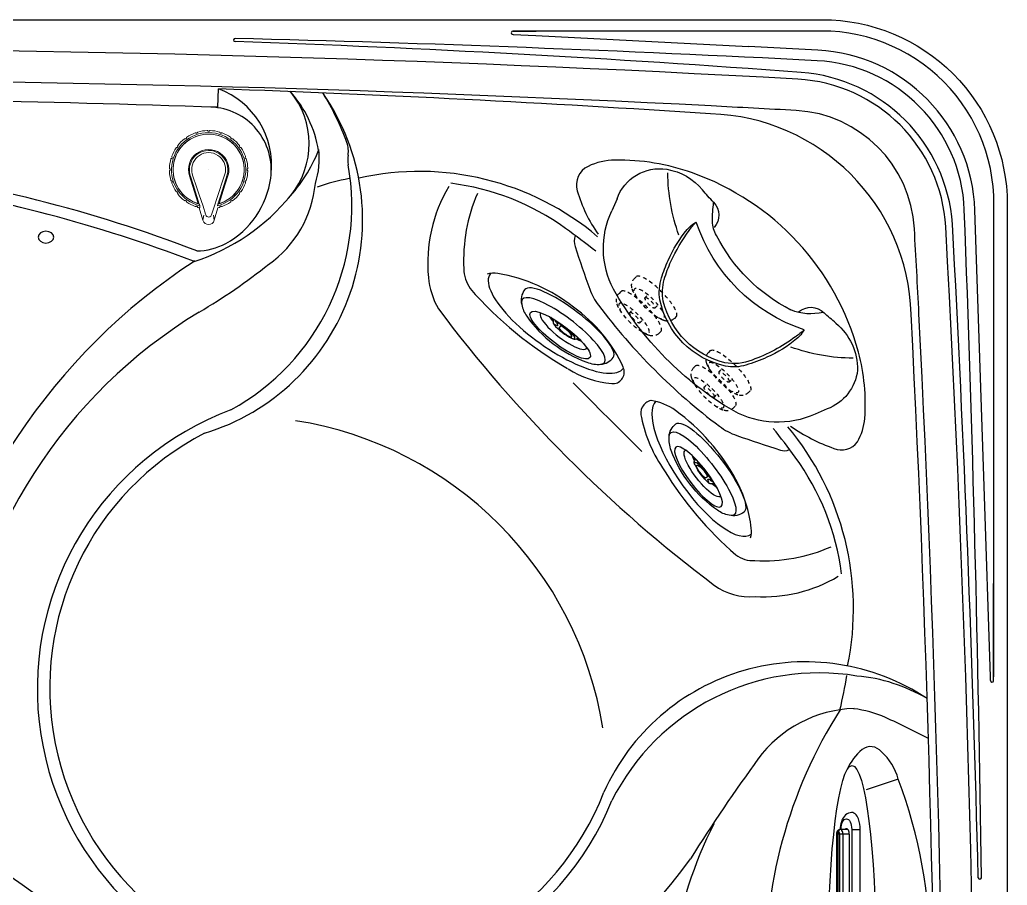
# Model space of a CAD drawing. Header units: inches. Extents: x 2 to 86, y -22 to 129.
# Drawn here: x 54.95 to 86.44, y 61.26 to 88.87 of the extents above; entities that cross this region are included whole.
import ezdxf

# ---------------------------------------------------------------- set-up
doc = ezdxf.new("R2010")
doc.units = ezdxf.units.IN
doc.header["$MEASUREMENT"] = 0
doc.linetypes.add('HIDDEN', pattern=[0.375, 0.25, -0.125])
doc.layers.add('1', color=4, linetype='Continuous')
doc.layers.add('DIM', color=3, linetype='Continuous')

# ---------------------------------------------------------------- blocks, each defined once
blk = doc.blocks.new('HIDMIN')
at = {"layer": '1', "color": 3, "linetype": 'HIDDEN', "ltscale": 0.5}
for p, q in [((0.236356685516391, 0.9010129556122166), (0.3163020652977622, 0.9007525774996168)), ((0.5058026160121543, 0.2273658355886639), (0.4253463749518502, 0.2276297921431407)), ((0.5171570719015506, -0.230719735823719), (0.4238435667347318, -0.23041359784132)), ((0.2304396751934306, -0.9025429581249043), (0.3103850549748017, -0.902803336237497))]:
    blk.add_line(p, q, dxfattribs=at)
for centre, radius, start, end in [((0.3096049180361007, 0.5890097520907176), 0.3114639775610698, 30.27087461294235, 88.76285393969697), ((0.2013169089681313, 0.4835603644320798), 0.4595934255637201, 14.60383785448276, 34.8240888564348), ((-1.668702907865274, -0.003677073623244098), 2.39204638395426, 348.1275426584984, 14.60383785448572), ((-0.1768695107352372, -0.3173067687629541), 0.867602068649197, 332.1339116837107, 348.1275426584984), ((0.3075017148589936, -0.5902531910280686), 0.3121760650329553, 270.5202515535206, 334.8692595429664)]:
    blk.add_arc(centre, radius, start, end, dxfattribs=at)
at = {"layer": '1', "color": 3, "linetype": 'HIDDEN', "ltscale": 0.5, "extrusion": (0, 0, -1)}
for centre, major_axis, ratio, start_param, end_param in [((0.2333981803549108, -0.0007650012563473751), (0.002958505489128493, 0.9017779568674892), 0.2588200079833026, 3.141586493185122, 6.283185305775769), ((0.5457577790245125, -0.00178977400734226), (0.002187163073893778, 0.6666662241523227), 0.2637641956731417, 8.735609790928956, 13.26143311362753), ((0.5114798439568489, -0.001676950117527554), (-0.005677227944686557, 0.2290427857061918), 0.2624851506142757, 3.141592653589542, 9.424777960769127)]:
    blk.add_ellipse(centre, major_axis=major_axis, ratio=ratio, start_param=start_param, end_param=end_param, dxfattribs=at)
blk = doc.blocks.new('M-JET')
at = {"layer": '1', "color": 3}
blk.add_line((0.668325927030196, -0.1699498365567251), (0.7626681535243165, -0.1699498365566683), dxfattribs=at)
at = {"layer": '1'}
for centre, radius, start, end in [((0.4606413107800336, 1.241504694744094), 0.5350833296088757, 41.31427020583877, 91.37735357126908), ((0.05017635314032987, 0.8807212454143496), 1.081568625623702, 17.2791514325658, 41.31427020583877), ((-2.799553300596699, -0.005733286730844611), 4.065988290642156, 342.7208485674342, 17.2791514325658), ((0.163397270532414, -0.9274070177303315), 0.9629964193397427, 318.6467196641093, 342.7208485674373), ((0.4616114841076637, -1.24654576890498), 0.529996226123443, 268.5324978352554, 323.2495683956618)]:
    blk.add_arc(centre, radius, start, end, dxfattribs=at)
at = {"layer": '1', "color": 3}
for centre, radius, start, end in [((-1.552478291752323, -0.0004851916829125003), 2.300539495803602, 12.11154513120438, 16.4280170190976), ((2.328586929481617, -0.004171709372144505), 1.701467421604477, 167.0391293120788, 191.8275269342772), ((0.6416374491014949, 0.4081147637620006), 0.09223116684332205, 55.77666249890256, 95.75668968882906), ((-1.573447971192763, -0.0004851916829125003), 2.300539495803602, 12.43253099841732, 15.27026772647051), ((0.7606191746555169, 0.3566944521147093), 0.09250898004031326, 123.222310274932, 167.0391293120756), ((0.6102738783359314, 0.352617055780172), 0.1558485063685145, 5.324063276921073, 57.71816651785442), ((0.7164428352609775, 0.424145636473952), 0.01187889115431023, 56.77768972505176, 123.222310274913), ((0.6210002636789795, 0.3277518089648197), 0.1473101878633822, 6.646560226044689, 46.2047719152308), ((-1.051081568360416, -0.003038109620547402), 1.853853554344349, 348.4836872359049, 11.51631276408866), ((-0.445179285214806, 0.06910086681693883), 1.231276034872796, 348.8049997518871, 7.14982592354835), ((1.155476880374238, -0.4459771968572568), 0.4973533153183822, 157.6380415717971, 169.0420292048383), ((0.7127994772204147, -0.2638624914541765), 0.01867905322874366, 13.78940941273339, 157.6380415717899), ((-6.160343083201894, -1.950721203623573), 7.095795766319625, 12.92286605516942, 13.78940941273339), ((0.498796769256046, -0.3188313497111039), 0.1715224839035704, 319.9043378714484, 349.0420292048416), ((0.1375016161018721, 0.4531242514560745), 1.05794841934391, 297.9844813647137, 303.5018700521883), ((-1.573447971192763, -0.0004851916829125003), 2.300539495803602, 345.0347705873045, 348.6312219911843), ((-1.552478291752323, -0.0004851916829125003), 2.300539495803602, 343.7971742042809, 349.0062916965898), ((0.6589078401281085, -0.334578761205421), 0.1133106651707693, 303.501870052191, 340.0963048058276)]:
    blk.add_arc(centre, radius, start, end, dxfattribs=at)
at = {"layer": '1'}
blk.add_ellipse((0.4479089009738004, 3.262979129203813e-05), major_axis=(0.0001294093216870351, -1.776400792199752), ratio=0.2521440560827259, start_param=3.141592653589793, end_param=6.282607469508048, dxfattribs=at)
at = {"layer": '1', "color": 3}
for centre, major_axis, ratio, start_param, end_param in [((0.7472735866924722, 0.001352268492212261), (-0.0003485044133302035, 1.655086482950343), 0.2575165989649531, 6.007199458804998, 9.756158088143565), ((0.7314773524744851, 4.980743341320704e-05), (0.0003860828975916774, 0.927458190431082), 0.2676186437424365, 3.108708292000126, 6.351347307790136), ((0.7246195881530184, 0.01392090259827228), (0, 0.3131717088179471), 0.2220556683473391, 5.440613275855194, 8.481483499261588)]:
    blk.add_ellipse(centre, major_axis=major_axis, ratio=ratio, start_param=start_param, end_param=end_param, dxfattribs=at)
blk.add_ellipse((0.9102649291999114, 0.0003626259792213204), major_axis=(-0.004993503256741862, 1.191305084608643), ratio=0.2553265635919512, dxfattribs=at)
blk = doc.blocks.new('HHPILLOW')
at = {"layer": '1', "color": 4, "linetype": 'Continuous'}
for p, q in [((-2.493662856348354, 4.753440000292542), (-2.105674256348355, 4.600845000292548)), ((-2.493535056348177, -4.721047999707391), (-2.104629956348356, -4.568089999707457))]:
    blk.add_line(p, q, dxfattribs=at)
for centre, radius, start, end in [((-3.119004480416805, 3.459933230967845), 1.436736548251412, 64.19870674311935, 144.2451829579542), ((-3.046013074246378, 1.97333275746886), 2.790709171274251, 17.21278817419931, 70.30863569432098), ((-2.775510644526026, 3.212609205210594), 1.860006189274408, 144.2451829579545, 185.5942556030285), ((-10.99441199381275, 2.407570811759829), 6.398227653638791, 0.8252452733079668, 5.594255603028535), ((-10.49181935035516, 0), 10.49181935035516, 345.3047972418675, 15.47362786403677), ((-4.010785977012585, 2.50816465960218), 0.5861228147119968, 180.8252452733078, 266.9136513492448), ((-7.360403336172316, -1.092366797708202), 4.530513219578506, 44.7353245835756, 52.33768680706847), ((-3.671249686693427, 1.427680425685203), 1.017060497694795, 75.13863876116727, 94.72266359589366), ((-4.229530244427762, -3.122801297396499), 5.59356530952322, 69.8471983880498, 81.54951745679234), ((-4.762941381420456, 1.481207604623073), 0.8739993319092445, 13.58559010926897, 44.7353245835756), ((-3.656439884655223, -1.561218937882739), 3.930143527169514, 60.85987769514308, 69.8471983880498), ((-9.079296851456325, 0.002766516183061896), 5.43337025035915, 342.019837563144, 18.05253914430314), ((-2.481550809332161, 0.5461660116369345), 1.517378378056258, 34.44500970583191, 60.85987769514308), ((-3.534976419895143, 0.01605033516303678), 2.690629813737361, 328.9514312109356, 31.06438648313755), ((-2.51206816861577, -0.492755693265071), 1.554554322597792, 293.0023584904462, 325.5708079882411), ((-5.476981758617837, -1.002620195299642), 1.70341256026332, 301.6980798579719, 336.9533845754468), ((-4.003316947791051, -2.480668104789078), 0.591956896565789, 93.7208307348171, 179.9264290603185), ((-4.133094337513969, 2.742415530218985), 5.170965863734945, 278.0715625138498, 295.5287253823751), ((-80.29190557129641, 1.855028273967328), 75.82065550482886, 356.3386680349637, 356.7224094113108), ((-3.709021773285203, -1.149635383012711), 1.264283361323205, 267.6769354812565, 283.8190420852181), ((-3.152735730338682, -1.832809565125114), 2.929212312086789, 290.9658518163026, 343.5656369317051), ((-2.737128605431531, -3.16569070989361), 1.897329023735506, 174.5894660761836, 226.1126998811895), ((-3.118934661575695, -3.349291592975266), 1.507594211195228, 231.7422641605146, 294.508790775817)]:
    blk.add_arc(centre, radius, start, end, dxfattribs=at)
at = {"layer": '1', "color": 3, "linetype": 'Continuous'}
for centre, radius, start, end in [((-8.343842003758988, 0.08990888871185021), 5.811248817310541, 24.91736302086631, 44.94840016262117), ((-8.62058809854521, 0.01949486940539913), 5.43499356366448, 333.4140667197293, 26.46126074836484), ((-3.452289777500983, 1.376618691446335), 1.111896364388132, 86.48936324076274, 105.9330261561958), ((-3.922225932262705, -2.198487745685124), 4.715708637488957, 69.3637612481715, 83.44877837011721), ((-3.754596085311849, -1.817334919903196), 4.299992489900039, 61.69831124189577, 69.6641410816807), ((-2.408811534261371, 0.6285570708679913), 1.508630504570383, 35.76937891369361, 62.6585324046079), ((-3.453319780722353, 0.01518371013122177), 2.716996479879117, 327.0779087548007, 33.38863537225082), ((-2.257117530451403, -0.7593286333198783), 1.291945886492554, 297.8632999343325, 327.0779087548007), ((-3.770839475062939, 1.593224760737822), 4.065192295565401, 275.4073437173614, 291.1400841040647), ((-3.751636236140003, 1.839408260139109), 4.289209647383383, 289.7146680394328, 299.2887159989647), ((-8.354160519047062, -0.05085203773216307), 5.823696528221809, 315.0702392536522, 335.0709258513776), ((-3.474919522467284, -1.533004503037127), 0.9249887945121534, 252.0318145650573, 275.4073437173614)]:
    blk.add_arc(centre, radius, start, end, dxfattribs=at)
blk = doc.blocks.new('AIRVALVE CAP HS')
at = {"layer": '1', "linetype": 'Continuous', "lineweight": 0}
for p, q in [((-0.1788493580715311, 1.615269485979539), (-0.2959970048483171, 1.214574535954888)), ((0.2977852359560131, 1.21419451532077), (0.1811505744724826, 1.615039086022712)), ((-0.294860864969408, 1.096951352038865), (-0.2958833206980245, 1.096157593048304)), ((-0.2777343922738993, 1.150855100586327), (-0.294860864969408, 1.096951352038865)), ((0.2959660349752937, 1.096716688735867), (0.2788780662487937, 1.150635071566128)), ((0.2969984819474547, 1.095916915828624), (0.2959660349752937, 1.096716688735867)), ((0.000117008214246539, 0.0001543075051131382), (0.000117008214246539, 0.0001543075051131382)), ((0.000117008214246539, 0.0001543075051131382), (0.003669376972240457, 0.0001543075051131382)), ((0.5846159726989981, 0.1862682341678195), (0.5846157893677884, 0.186268380832793))]:
    blk.add_line(p, q, dxfattribs=at)
at = {"layer": '1', "color": 3, "linetype": 'Continuous', "lineweight": 0}
for p, q in [((-0.1538060653199409, 1.451405822523775), (-0.1788493580715311, 1.615269485979539)), ((0.1560400817484435, 1.451405822523775), (0.1810833745000338, 1.615269485979539)), ((-0.5187772029038769, 0.1419535509038923), (-0.5322212285053212, 0.07527742395512149))]:
    blk.add_line(p, q, dxfattribs=at)
at = {"layer": '1', "color": 3, "linetype": 'Continuous', "lineweight": 0, "const_width": 0.0002952755905511812, "flags": 128}
for points in [[(-0.1534824215587065, 1.450949254464753), (-0.1537773189853482, 1.451260330871172), (-0.1538060653199409, 1.451405822523775)], [(-0.6186021576224903, 0.1774408728089156), (-0.6173800717401292, 0.1770723953989375), (-0.613457517053817, 0.1758896707285373), (-0.6043929617683261, 0.1731565323019879), (-0.5969308313048316, 0.1709065632938191), (-0.5919116259537844, 0.169393164110069), (-0.5899009225149427, 0.1687869061136169)]]:
    blk.add_lwpolyline(points, dxfattribs=at)
at = {"layer": '1', "color": 3, "linetype": 'Continuous', "lineweight": 0, "flags": 128}
for points in [[(0.5321998774114576, 0.07571886781306603), (0.5234266111394135, 0.1235424956299056), (0.5096337879378154, 0.1721066665000706), (0.488923057532574, 0.2339795457261005), (0.3935716056031566, 0.5192088725261428), (0.2988534494026425, 0.804383894275837), (0.179801033492879, 1.168190262975621), (0.1006559206216195, 1.415218960741981), (0.09450872769959062, 1.438449325129547), (0.07880336492983986, 1.473098717721669), (0.05345995376350743, 1.496217768928901), (0.02498243436886582, 1.50821284913804), (-0.006576057674465119, 1.511275934058538), (-0.03857209761207514, 1.503500614274238), (-0.0655964890819547, 1.48649444871662), (-0.08529267628689752, 1.460470785942178), (-0.09071871909794993, 1.443209866538076)], [(-0.2958833206980245, 1.096157593048304), (-0.3140046396923424, 1.038959793802164), (-0.3865051688267016, 0.8101732167642197), (-0.5899008858486923, 0.1687869794460966)], [(0.5846159726989981, 0.1862682341678195), (0.5665288816426113, 0.2434768866219201), (0.4941677208982611, 0.4723074998178163), (0.2969984819474547, 1.095916915828624)]]:
    blk.add_lwpolyline(points, dxfattribs=at)
at = {"layer": '1', "linetype": 'Continuous', "lineweight": 0, "flags": 128}
for points in [[(-0.6186021576224903, 0.1774408728089156), (-0.6117777997913834, 0.1989411877687814), (-0.463438023425141, 0.6663874977891169), (-0.3310661392631147, 1.083670243969891)], [(0.278878061276103, 1.150635050386732), (0.2794273582639164, 1.185616699609071), (0.2816395793748114, 1.198362545701301), (0.2851078393091768, 1.207511066683473), (0.2906733533492201, 1.213466104557035), (0.2977852295255587, 1.214194516142364)], [(0.3321684856605742, 1.083404413707456), (0.4616760029120144, 0.6741663879267179), (0.6131857593250487, 0.1953368410731642)]]:
    blk.add_lwpolyline(points, dxfattribs=at)
at = {"layer": '1', "linetype": 'Continuous', "lineweight": 0, "const_width": 0.0002952755905511812, "flags": 128}
for points in [[(-0.2959970043847449, 1.214574525085801), (-0.2853896252554335, 1.210569838014955), (-0.2815481396325907, 1.203036905036036), (-0.2788787638027941, 1.191725295708714), (-0.2773802144474899, 1.173838402339634), (-0.2777343920226656, 1.150855121177791)], [(0.6131857593250487, 0.1953368410731642), (0.6086267886573324, 0.193889807789418), (0.5990410960587411, 0.1908472062711439), (0.5916127718713682, 0.1884893101764291), (0.5866166295872404, 0.1869034034969559), (0.5846159360327619, 0.1862683441665496)]]:
    blk.add_lwpolyline(points, dxfattribs=at)
at = {"layer": '1', "linetype": 'Continuous', "lineweight": 0}
for centre, radius, start, end in [((0.001117008214251314, 1.56265430750512), 0.1874999999999997, 16.22353199196328, 163.7031294202729), ((0.000117008214246539, 0.0001543075051131382), 1.183770972760755, 103.574952891569, 76.37974904376136), ((0.000117008214246539, 0.0001543075051131382), 1.135770972760755, 105.0532101769551, 74.9012766070337), ((0.000117008214246539, 0.0001543075051131382), 1.133000000000001, 106.9960863393739, 72.95799060442629), ((0.000117008214246539, 0.0001543075051131382), 1.250000000000001, 128.0289698214417, 141.9710301785591), ((-0.7576361204776987, 0.9690248850114642), 0.02, 67.81266130039064, 128.028942514323), ((-0.7382865653595161, 1.016469489507443), 0.03123861609227018, 247.8126613003943, 4.187882729594248), ((-0.6871847592521334, 1.02021130612701), 0.02, 123.9716015156578, 184.1878827295828), ((0.000117008214246539, 0.0001543075051131382), 1.250000000000001, 110.0289698214418, 123.9710301785593), ((-0.4211515687719469, 1.155763577995771), 0.02, 49.81266130039047, 110.0289425143228), ((-0.3880878592087242, 1.194906736899611), 0.03123861609227018, 229.8126613003939, 346.1878827295945), ((-0.3383308685905604, 1.182674089448), 0.02, 105.9716015156577, 166.1878827295829), ((0.000117008214246539, 0.0001543075051131382), 1.250000000000001, 103.7031294202727, 105.9710301785596), ((-0.378150721108355, 1.272137034647287), 0.1942593344881468, 284.0270538947814, 295.0552903304222), ((0.4108172062823741, 1.360153356326705), 0.2877074877307231, 246.6962441388969, 254.1354879149577), ((0.000117008214246539, 0.0001543075051131382), 1.25, 74.02896982144125, 76.22353199196358), ((0.3385648850190677, 1.182674089448), 0.02, 13.81211727041714, 74.02839848434232), ((0.3883218756372315, 1.194906736899611), 0.03123861609227018, 193.8121172704055, 310.1873386996052), ((0.4213855852004542, 1.155763577995771), 0.02, 69.97105748567634, 130.1873386996095), ((0.000117008214246539, 0.0001543075051131382), 1.25, 56.02896982144161, 69.97103017855898), ((0.6874187756806407, 1.02021130612701), 0.02, 355.8121172704172, 56.02839848434221), ((0.7385205817880234, 1.016469489507443), 0.03123861609227018, 175.8121172704058, 292.1873386996057), ((0.757870136906206, 0.9690248850114642), 0.02, 51.97105748567702, 112.1873386996101), ((0.000117008214246539, 0.0001543075051131382), 1.25, 38.02896982144198, 51.97103017855917), ((0.000117008214246539, 0.0001543075051131382), 1.250000000000001, 146.0289698214416, 159.9710301785591), ((-1.019946516370624, 0.6874463893826004), 0.02, 85.81266130039054, 146.0289425143229), ((-1.016205184968726, 0.738548231016658), 0.03123861609227018, 265.8126613003946, 22.18788272959447), ((-0.9687607642011358, 0.7578982366259126), 0.02, 141.971601515658, 202.1878827295828), ((0.9689947806296431, 0.7578982366259126), 0.02, 337.8121172704172, 38.02839848434205), ((1.016439201397233, 0.738548231016658), 0.03123861609227018, 157.8121172704055, 274.1873386996054), ((1.020180532799131, 0.6874463893826004), 0.02, 33.97105748567706, 94.18733869960946), ((0.000117008214246539, 0.0001543075051131382), 1.25, 20.02896982144193, 33.97103017855873), ((0.000117008214246539, 0.0001543075051131382), 1.250000000000001, 164.0289698214422, 177.9710301785594), ((-1.182405987276653, 0.3385909561340128), 0.02, 103.8126613003904, 164.0289425143229), ((-1.19463910717603, 0.3883478305995425), 0.03123861609227018, 283.8126613003947, 40.18788272959432), ((-1.155496262217682, 0.4214119118300204), 0.02, 159.971601515658, 220.1878827295828), ((1.194873123604538, 0.3883478305995425), 0.03123861609227018, 139.8121172704057, 256.1873386996053), ((1.155730278646189, 0.4214119118300204), 0.02, 319.8121172704169, 20.02839848434199), ((1.18264000370516, 0.3385909561340128), 0.02, 15.97105748567705, 76.1873386996096), ((0.000117008214246539, 0.0001543075051131382), 1.25, 2.028969821441414, 15.97103017855925), ((-1.229112281693276, 0.04368995764852457), 0.02, 177.9716015156581, 238.1878827295828), ((-1.256121976453642, 0.0001483434386386762), 0.03123861609227018, 301.812661300394, 58.1878827295943), ((-2.85842574498929e-07, 1.909814592693238e-06), 0.6435470933491265, 163.9950592792689, 17.66966125211469), ((1.256355992882149, 0.0001483434386386762), 0.03123861609227018, 121.8121172704057, 238.187338699606), ((1.229346298121783, 0.04368995764852457), 0.02, 301.8121172704172, 2.028398484341848), ((-1.229111868261882, -0.04339301430914588), 0.02, 121.8126613003902, 182.0289425143233), ((0.000117008214246539, 0.0001543075051131382), 1.250000000000001, 182.028969821443, 195.9710301785601), ((0.000117008214246539, 0.0001543075051131382), 1.249999999999999, 344.0289698214426, 357.9710301785594), ((1.229345884690389, -0.04339301430914588), 0.02, 357.9710574856767, 58.18733869960985), ((-1.182402773728668, -0.3382935692997293), 0.02, 195.971601515658, 256.1878827295828), ((-1.19463542118028, -0.3880505599178861), 0.03123861609227018, 319.8126613003942, 76.18788272959452), ((-1.155492262276454, -0.4211142694810945), 0.02, 139.8126613003901, 200.0289425143231), ((0.000117008214246539, 0.0001543075051131382), 1.25, 200.0289698214427, 213.9710301785598), ((0.000117008214246539, 0.0001543075051131382), 1.25, 326.0289698214427, 339.9710301785595), ((1.194869437608787, -0.3880505599178861), 0.03123861609227018, 103.8121172704055, 220.1873386996058), ((1.155726278704961, -0.4211142694810945), 0.02, 339.9710574856769, 40.18733869960953), ((1.182636790157176, -0.3382935692997293), 0.02, 283.8121172704172, 344.0283984843421), ((-1.01993999040765, -0.6871474599613094), 0.02, 213.9716015156583, 274.1878827295824), ((-1.016198173788098, -0.738249266068685), 0.03123861609227018, 337.8126613003942, 94.18788272959466), ((-0.9687535692921188, -0.7575988211868605), 0.02, 157.8126613003901, 218.028942514323), ((0.000117008214246539, 0.0001543075051131382), 1.25, 218.0289698214423, 231.9710301785603), ((0.000117008214246539, 0.0001543075051131382), 1.25, 308.0289698214418, 321.9710301785592), ((0.968987585720626, -0.7575988211868605), 0.02, 321.971057485677, 22.18733869960988), ((1.016432190216605, -0.738249266068685), 0.03123861609227018, 85.81211727040534, 202.1873386996059), ((1.020174006836157, -0.6871474599613094), 0.02, 265.8121172704176, 326.0283984843417), ((-0.7576269209065174, -0.9687234649102692), 0.02, 231.9716015156576, 292.1878827295824), ((-0.7382769152972628, -1.016167885677866), 0.03123861609227018, 355.8126613003942, 112.1878827295946), ((-0.6871750736631981, -1.019909217079764), 0.02, 175.8126613003901, 236.0289425143229), ((0.000117008214246539, 0.0001543075051131382), 1.25, 236.0289698214425, 249.9710301785599), ((-0.4211405961106607, -1.155458962926843), 0.02, 249.9716015156579, 310.1878827295824), ((-0.3880765148801686, -1.194601807885206), 0.03123861609227018, 13.81266130039426, 130.1878827295943), ((-0.3383196404146531, -1.182368687985814), 0.02, 193.8126613003905, 254.0289425143234), ((0.000117008214246539, 0.0001543075051131382), 1.249999999999999, 254.0289698214429, 267.9710574856726), ((-0.04343031360001248, -1.229074568971029), 0.02, 267.9710574856767, 328.1873386996096), ((0.0001110441477720769, -1.256084677162789), 0.03123861609227018, 31.81211727040548, 148.1873386996056), ((0.04365265835765797, -1.229074982402423), 0.02, 211.8121172704172, 272.0283984843418), ((0.000117008214246539, 0.0001543075051131382), 1.249999999999999, 272.0283984843426, 285.9710301785596), ((0.3385536568431604, -1.182368687985814), 0.02, 285.9710574856766, 346.1873386996094), ((0.3883105313086759, -1.194601807885206), 0.03123861609227018, 49.81211727040569, 166.1873386996057), ((0.421374612539168, -1.155458962926843), 0.02, 229.8121172704175, 290.0283984843422), ((0.000117008214246539, 0.0001543075051131382), 1.249999999999999, 290.0289698214418, 303.9710301785593), ((0.6874090900917054, -1.019909217079764), 0.02, 303.9710574856768, 4.187338699609864), ((0.7385109317257701, -1.016167885677866), 0.03123861609227018, 67.81211727040537, 184.1873386996058), ((0.7578609373350247, -0.9687234649102692), 0.02, 247.8121172704176, 308.0283984843423)]:
    blk.add_arc(centre, radius, start, end, dxfattribs=at)
at = {"layer": '1', "color": 3, "linetype": 'Continuous', "lineweight": 0}
for centre, radius, start, end in [((-80.26091298233668, 27.09473762174269), 84.17399116018414, 341.3247840268964, 342.2574474058453), ((0, 0), 0.6135727592357708, 164.0327219971692, 17.67275002280167), ((2.27896072715339e-05, -0.005193919149419912), 0.5382929795917775, 171.4024202336356, 8.645103943330112)]:
    blk.add_arc(centre, radius, start, end, dxfattribs=at)
blk = doc.blocks.new('WATERFALL')
at = {"layer": '1', "color": 3, "linetype": 'Continuous'}
for p, q in [((-4, -0.2732050999999984), (-3.999999500000001, 9.999999406318238e-08)), ((4, -0.2732050999999984), (4, 0.0008100000000013097)), ((-4, -0.2732050999999984), (4, -0.2732050999999984)), ((-3.849999699999998, -0.5558003000000014), (-3.850000000000009, -0.7584023999999943)), ((-3.849999999999994, -0.5558010000000024), (3.850000000000009, -0.5558010000000024)), ((3.849999699999998, -0.5558003000000014), (3.850000000000009, -0.7584023999999943)), ((3.850000000000009, -0.3507012999999972), (3.850000000000009, -0.5558010000000024)), ((-3.925000000000011, -0.6951861000000008), (-3.925000400000002, -0.7108520000000027)), ((-3.899517900000006, -0.6951801000000017), (-3.899684406641995, -0.6788582420589506)), ((3.850000000000009, -0.6576847000000043), (-3.849999999999994, -0.6576847000000043)), ((-3.849999999999994, -0.7483543000000026), (3.850000000000009, -0.7483543000000026)), ((-3.849735999999993, -0.7182726000000059), (3.849738200000004, -0.7182726000000059)), ((-3.849622199999999, -0.6632768999999996), (3.849622100000005, -0.6632768999999996)), ((3.899517900000006, -0.6951801000000017), (3.899684406641995, -0.6788582420589506)), ((3.925000000000011, -0.6951861000000008), (3.925000400000002, -0.7108520000000027))]:
    blk.add_line(p, q, dxfattribs=at)
at = {"layer": '1'}
for p, q in [((4, 0), (-4, 0)), ((-4, -0.3957022999999964), (-3.999452935399788, -0.6380581935937357)), ((-3.849999999999994, -0.3507022999999947), (3.850000000000009, -0.3507022999999947)), ((4, -0.3957022999999964), (3.999452935399788, -0.6380581935937357)), ((-3.999959500000003, -0.6317808000000014), (-3.999193355706112, -0.6580961432068904)), ((3.999959500000003, -0.6317808000000014), (3.999193355706112, -0.6580961432068904))]:
    blk.add_line(p, q, dxfattribs=at)
at = {"layer": '1', "color": 3}
blk.add_line((-3.850000000000009, -0.3507012999999972), (-3.850000000000009, -0.5558010000000024), dxfattribs=at)
at = {"layer": '1', "linetype": 'Continuous'}
blk.add_line((-3.849999999999994, -0.7584023999999943), (3.850000000000009, -0.7584023999999943), dxfattribs=at)
at = {"layer": '1'}
for centre, radius, start, end in [((-4.004984711765061, -0.9604557817851287), 0.9604687168855961, 89.70264078014061, 110.5473111976618), ((4.004984711765061, -0.9604557817851287), 0.9604687168855961, 69.45268880233822, 90.2973592198594), ((-4.379649676323226, -0.2764237500662006), 0.1620632850518297, 137.3528624975303, 196.1623538626283), ((-4.199015773291734, -0.4427996129648477), 0.4076432815492203, 110.5473111976625, 137.3528624975309), ((4.199015773291734, -0.4427996129648477), 0.4076432815492203, 42.64713750246909, 69.45268880233745), ((4.379649676323226, -0.2764237500662006), 0.1620632850518297, 343.8376461373717, 42.64713750246964), ((-4.218817947727644, -0.2582437572509662), 0.3227563063835829, 191.3088866951641, 230.2530519149791), ((-4.093851860255171, -0.107070092990412), 0.5188934851392542, 230.3167344020078, 253.2943290546115), ((-4.004185808681243, 0.1713039974065254), 0.8113146897066361, 252.8803812071608, 270.29552923436), ((-3.910476465632797, -0.4431692417972641), 0.1095235402372367, 169.5930611250723, 190.5463711480477), ((-3.94279999128652, -0.4527716716290229), 0.08092265164314903, 117.1348084646495, 158.7065970263861), ((-3.958264830413299, -0.4434180969723229), 0.06307257605986591, 198.2933613048626, 228.5702905761805), ((-3.85919399860208, -0.6059515856644282), 0.2554148144538576, 87.9371159616349, 118.1534773590078), ((3.85919399860208, -0.6059515856644282), 0.2554148144538576, 61.84652264099218, 92.0628840383651), ((3.94279999128652, -0.4527716716290229), 0.08092265164314903, 21.29340297361389, 62.86519153535052), ((3.950392513475933, -0.6329615395954846), 0.04932444506859428, 354.069088545725, 39.25934504574103), ((3.958264830413299, -0.4434180969723229), 0.06307257605986591, 311.4297094238195, 341.7066386951374), ((4.004185808681243, 0.1713039974065254), 0.8113146897066361, 269.70447076564, 287.1196187928392), ((3.910476465632797, -0.4431692417972641), 0.1095235402372367, 349.4536288519523, 10.4069388749277), ((4.093851860255171, -0.107070092990412), 0.5188934851392542, 286.7056709453885, 309.6832655979922), ((4.218817947727644, -0.2582437572509662), 0.3227563063835829, 309.7469480850209, 348.6911133048359), ((-3.916742389477207, -0.6520072245501609), 0.08257532130152506, 185.5312059432653, 225.4143265504444), ((-3.858154215296366, -0.5925655186446477), 0.1660372321040273, 225.4143265504501, 272.8149718278929), ((3.858154215296366, -0.5925655186446477), 0.1660372321040273, 267.1850281721071, 314.5856734495499), ((3.916742389477207, -0.6520072245501609), 0.08257532130152506, 314.5856734495556, 354.4687940567347)]:
    blk.add_arc(centre, radius, start, end, dxfattribs=at)
at = {"layer": '1', "color": 3, "linetype": 'Continuous'}
for centre, radius, start, end in [((-3.950392513475933, -0.6329615395954846), 0.04932444506859428, 140.740654954259, 185.930911454275), ((-3.930444042414095, -0.6492655503855218), 0.07508802916605006, 119.3743078987394, 140.7406549542699), ((-3.859541734440967, -0.775228911171638), 0.2196352724342994, 87.51008468963373, 119.3743078987424), ((3.859541734440967, -0.775228911171638), 0.2196352724342994, 60.62569210125765, 92.48991531036629), ((3.930444042414095, -0.6492655503855218), 0.07508802916605006, 39.25934504573009, 60.62569210126058), ((-3.932652950155926, -0.6256732525985171), 0.06793838967796532, 190.5035619688808, 252.9656313049747), ((-3.921817158685812, -0.5903068647536713), 0.1049275200540177, 252.9656313049754, 268.2617396073255), ((-3.905637085079007, -0.7111856218612616), 0.01936618879067377, 179.0129152202455, 218.4929770245183), ((-3.893429097120389, -0.70008531767688), 0.03194877528920716, 125.8154399997794, 171.17911632042), ((-3.880700797179799, -0.6913553928229135), 0.05122613916580063, 218.4929770245114, 247.8987566756415), ((-3.871572840866293, -0.7303725579752864), 0.06929864627075454, 108.3605613676422, 125.8154399997934), ((-3.851117320378037, -0.6185046101930425), 0.1298544968331513, 247.8987566756423, 270.4930020411007), ((-3.883183065056997, -0.6925400677115618), 0.01651873120515525, 186.2571562207748, 229.3653200790461), ((-3.876189000654463, -0.7003920583262015), 0.03214757393597719, 119.8351112282679, 135.4577615209461), ((-3.86107147817367, -0.6667736163482658), 0.05047211528328607, 229.3653200790478, 264.752840197022), ((-3.846774441066202, -0.805090975582246), 0.1480247700311213, 91.24855418377713, 108.3605613676438), ((-3.866755582035609, -0.7168403548925966), 0.05110900444041391, 107.1562489363985, 119.8351112282698), ((-3.850457206880264, -0.7696345758349992), 0.1063617581963918, 89.55013350547335, 107.1562489363908), ((-3.813588751658969, -0.1497415542854128), 0.569679937372126, 264.7528401970211, 266.3621434567499), ((-3.813588751658969, -0.1497415542854128), 0.569679937372126, 264.7528401970211, 266.3621434567499), ((3.850457206880264, -0.7696345758349992), 0.1063617581963918, 72.84375106360925, 90.44986649452665), ((3.813588751658969, -0.1497415542854128), 0.569679937372126, 273.6378565432501, 275.2471598029789), ((3.846774441066202, -0.805090975582246), 0.1480247700311213, 71.6394386323562, 88.75144581622287), ((3.851117320378037, -0.6185046101930425), 0.1298544968331513, 269.5069979588993, 292.1012433243577), ((3.86107147817367, -0.6667736163482658), 0.05047211528328607, 275.247159802978, 310.6346799209522), ((3.866755582035609, -0.7168403548925966), 0.05110900444041391, 60.16488877173024, 72.84375106360152), ((3.876189000654463, -0.7003920583262015), 0.03214757393597719, 44.54223847905388, 60.16488877173207), ((3.871572840866293, -0.7303725579752864), 0.06929864627075454, 54.18456000020664, 71.63943863235775), ((3.883183065056997, -0.6925400677115618), 0.01651873120515525, 310.634679920954, 353.7428437792252), ((3.919675812368894, -0.6730391137067642), 0.0225475474429624, 207.2341444335108, 269.8665602173573), ((3.880700797179799, -0.6913553928229135), 0.05122613916580063, 292.1012433243584, 321.5070229754886), ((3.893429097120389, -0.70008531767688), 0.03194877528920716, 8.820883679579987, 54.18456000022065), ((3.905637085079007, -0.7111856218612616), 0.01936618879067377, 321.5070229754817, 0.9870847797545143), ((3.921817158685812, -0.5903068647536713), 0.1049275200540177, 271.7382603926745, 287.0343686950246), ((3.932652950155926, -0.6256732525985171), 0.06793838967796532, 287.0343686950254, 349.4964380311192)]:
    blk.add_arc(centre, radius, start, end, dxfattribs=at)
at = {"layer": '1', "color": 3, "linetype": 'Continuous', "extrusion": (0, 0, -1)}
blk.add_ellipse((-4, -0.443205007636692), major_axis=(0.340002700000012, 0), ratio=0.4999957577886517, start_param=1.570796326794897, end_param=4.71238898038469, dxfattribs=at)
at = {"layer": '1', "color": 3, "linetype": 'Continuous'}
blk.add_ellipse((4, -0.443205007636692), major_axis=(-0.340002700000012, 0), ratio=0.4999957577886517, start_param=1.570796326794897, end_param=4.71238898038469, dxfattribs=at)
blk = doc.blocks.new('RHYTHM')
at = {"layer": '1', "color": 3, "linetype": 'Continuous'}
for p, q in [((68.97619405394374, 83.5048926), (68.23489105394373, 83.5048926)), ((68.23550191717129, 83.5049105999995), (68.97679691717127, 83.50487059999949)), ((77.78763755394374, 83.5048926), (68.97619405394374, 83.5048926)), ((68.24341605394375, 83.40619560000002), (68.97037505394377, 83.36843060000001)), ((68.97037505394377, 83.36843060000001), (75.74641905394373, 83.0163536)), ((77.95841215394375, 82.90143759999998), (75.74641905394373, 83.0163536)), ((63.02414991717126, 78.78497759999951), (63.02414991717126, 78.78497759999951)), ((83.26295485394377, 68.99384160000001), (82.97006125394375, 77.79546059999998)), ((83.56929635394374, 69.0069276), (83.56927505394373, 77.68534059999999)), ((58.05488789999998, 76.17480660000001), (58.05428990000001, 76.1743506)), ((58.05428990000001, 76.1743506), (58.05496290000002, 76.17458359999998)), ((58.08213289999998, 76.1840536), (58.05488789999998, 76.17480660000001)), ((58.05593691717127, 76.1747895999995), (58.05530091717128, 76.1743505999995)), ((83.46531415394378, 62.9130026), (83.26295485394377, 68.99384160000001)), ((83.56876965394378, 62.78676160000001), (83.56929635394374, 69.0069276)), ((83.56990891717123, 62.9164435999995), (83.56990891717123, 69.0069145999995)), ((78.91323691717128, 63.2596925999995), (78.91323691717128, 63.2596925999995)), ((83.46934215394373, 62.7923966), (83.46531415394378, 62.9130026)), ((80.52557089999999, 59.65334659999999), (79.50175389999998, 59.3059556))]:
    blk.add_line(p, q, dxfattribs=at)
at = {"layer": '1', "color": 3}
blk.add_line((58.83318090000017, 81.07896760000003), (58.85344890000016, 81.66494659999998), dxfattribs=at)
at = {"layer": '1', "color": 4}
blk.add_lwpolyline([(5.895410999999967, 0, -0.4142478893418395), (0, 5.893807639458288), (0, 77.9771896, -0.4141642902512225), (5.893808999999976, 83.8725806), (78.10722995394377, 83.8725806, -0.4142135623730976), (84.00222995394381, 77.97758060000001), (84.00222995394375, 5.893807639458288, -0.4142478893418396), (78.10681895394379, 0)], format="xyb", close=True, dxfattribs=at)
at = {"layer": '1', "color": 3, "linetype": 'Continuous'}
blk.add_circle((42.40132891717127, 41.9363005999995), 17.60271415257207, dxfattribs=at)
at = {"layer": '1', "color": 3}
for centre, radius, start, end in [((68.23518115238056, 83.45520098193842), 0.04969246484813443, 90.3344875432429, 279.5389069446594), ((78.07982546610083, 78.01341589507823), 5.499244509631258, 356.5798032953122, 93.04569491790927), ((59.38083954000115, 83.22765382967461), 0.05000063746240137, 88.65056086507502, 267.9054154165107), ((43.56790498553471, -371.6510996880916), 455.1035222265668, 85.7329416213302, 88.0090419063305), ((41.69280793387628, -620.2851178491097), 703.785097310119, 87.04785208238351, 88.55975386162376), ((42.00031874999996, -551.869973586871), 634.829237186871, 86.81006509345035, 93.18993490654964), ((77.68396271733974, 77.61953793907676), 5.289025101217913, 1.906114136854345, 87.02556530556511), ((77.6825046079311, 77.6181138961401), 4.954517796130837, 2.212633244811937, 87.03152068272635), ((77.04739205687093, 76.98296903475563), 5.221981540991466, 4.072524534819413, 85.79756992712896), ((57.96194658338271, 79.23898695717023), 2.584580540275926, 353.7412100219981, 69.82240754072362), ((59.13527163491693, 79.91870082960642), 2.607671819655826, 320.7519653635072, 39.84522006083692), ((58.26847045455264, 79.04794564730096), 3.832760678401731, 9.811691629962713, 41.53729168561988), ((56.33793813750185, 77.48515229917516), 7.108707893872843, 286.9056434641549, 34.76402695743475), ((55.02553090210228, 77.09948556960995), 8.417833328735094, 19.81163783208552, 31.82571906801218), ((57.34132345053234, 81.62171131903989), 5.080842749885267, 317.2054282435356, 337.7893655410226), ((59.60069283905415, 79.4359923641372), 2.466117376440276, 341.4943347709174, 6.996936658534954), ((62.18796347657889, 79.67976347735461), 0.804800131308521, 351.0300273223915, 19.81163783208552), ((63.89515081084988, 79.41028863014273), 0.9235242848746916, 171.0300273223911, 190.0367750108111), ((71.5187311561574, 77.36423490243604), 2.032368916109029, 90.71493715709218, 115.6612426155129), ((71.58219431787296, 72.27849755513247), 7.118502215448847, 70.48049051935615, 90.71493715709218), ((42.33438178994942, 35.5817881931755), 43.87028560023592, 68.8584141410083, 82.83201059058338), ((55.67800793399527, 77.93939924669687), 7.424229045240336, 298.7385514654803, 10.16251813247185), ((70.92502189435828, 78.60001017937131), 0.6613724818939641, 115.6612426155129, 196.130866839876), ((57.73448445031693, 79.19799910811946), 2.806728702461274, 298.8184103865214, 352.2839602172396), ((64.17523667300514, 72.31042092210333), 6.594917279844487, 100.0731806241568, 109.275053006239), ((65.25959794468878, 70.24000788054585), 8.793674980334782, 49.74896213393697, 102.6798902653705), ((71.15730185993499, 71.07993543012672), 8.390148694746786, 15.10471506311446, 70.48049051935615), ((41.07658358092073, 31.25262084817101), 48.02360191473659, 69.29596692576759, 80.90525688990517), ((58.37735768958731, 78.98228722092665), 3.577100437657347, 305.3751450045869, 354.7222346520084), ((70.36985520146538, 76.09788814463317), 4.846936844386517, 149.5565751724647, 185.2344016639585), ((65.3039410604344, 70.85484596697782), 7.85844235159087, 54.05101512227158, 83.00077294093873), ((74.68834244818703, 79.68843349414186), 4.578928723099162, 196.1308668398763, 215.4737531588173), ((56.03158238342286, 82.45434378437179), 6.615460756699648, 287.991334110013, 320.7519653635072), ((72.20378958872988, 76.17114081729957), 5.53810290970974, 157.027391845839, 182.4866110046836), ((-749.413459986064, 45.89972316289114), 832.6584447057708, 0.7298579310688033, 2.196263723613228), ((50.42668382996021, 50.33967017834469), 33.20021064703968, 51.96061357363119, 54.05101512227158), ((-644.1134276780299, 38.30108380750625), 727.418679525073, 1.43394359367164, 3.077503843356567), ((70.68615458243454, 76.82291224360367), 0.4935176808113744, 160.5457146986406, 201.5288029004549), ((58.14343153928286, 78.47807864378356), 1.978874270892782, 270.4000138482922, 298.4920214080212), ((98.13574924360967, 85.31146462776374), 29.22426143564813, 197.2570816247635, 200.0750288050884), ((68.82089487502338, 59.68709686424127), 19.67003254752099, 123.1143650538292, 169.661041580604), ((47.80730148523577, 92.09483648150609), 20.41374877779015, 300.7212708638352, 308.2855279049768), ((67.92794678753302, 75.9854545711236), 1.258230126253885, 182.4866110046836, 212.9776449994081), ((67.9674971418977, 75.8778019785243), 2.434518521026641, 185.2344016639593, 210.2729507326574), ((67.64097132529639, 75.08615610690453), 0.7035222993009119, 80.38045625814023, 108.8732435555292), ((66.87630689479676, 70.57454800089907), 5.279472407578479, 51.45227083572632, 80.38045625814023), ((76.0522480163911, 83.32181002989248), 12.19052683058967, 221.1466346112864, 240.1332131002172), ((72.56552667036107, 75.96672662870537), 2, 200.0750288050884, 216.9904152518805), ((101.11358166389, 101.0302947987996), 44.02678596342368, 216.810887379081, 233.0821826890434), ((67.49221678682358, 70.86507920908804), 4.678107554593196, 24.01871214568203, 55.13702995376175), ((86.63164961826214, 86.56262178441321), 19.61047440974326, 216.9904152518805, 232.9698037385623), ((66.64272599551435, 60.65485304455134), 16.23686137379189, 121.1821847710027, 173.6623497568831), ((73.14522630139192, 71.61649411701688), 6.331086090205827, 355.825505704718, 15.10471506311446), ((71.62422296940787, 75.22125269959585), 2.965135776375277, 236.8425583297096, 265.5000794215346), ((71.42053511433807, 72.63310724364983), 0.368987544198066, 265.5000794215346, 18.73477073762039), ((321.5801096937103, 321.566535959), 354.0475637406147, 224.7554603526779, 225.2562698494024), ((72.73903054226412, 71.31577396597817), 0.4253032741087385, 104.3945578834562, 198.4654344972617), ((72.38102230122604, 69.97250054469765), 1.775391727646381, 53.88436513429748, 81.508185631678), ((62.5799865665652, 62.52676578659816), 9.50609831165028, 110.5206101176993, 338.0020211478667), ((76.92349341702402, 72.16233768596382), 4.691634928429797, 192.0727400630702, 214.7815890598551), ((69.51921454650108, 66.05023122434491), 6.630712545716405, 28.40478367041453, 53.88436513429748), ((76.02599077315, 72.50385905800957), 2, 232.9698037385623, 251.1557091507706), ((70.01852147520816, 65.09257597412619), 9.080789444498436, 348.3551461800143, 39.68995387307627), ((80.32264449211954, 75.49899201114525), 5.612279995768944, 234.8519480715858, 250.7402633723335), ((77.76747310268615, 71.27912619132427), 1.696543760119583, 329.1826412194571, 355.825505704718), ((62.61785368964308, 62.5622028570576), 9.149040784186484, 117.4165215352948, 338.6979368828241), ((125.2211328762078, 216.6482968005237), 154.3081775173138, 251.1557091507706, 251.6994154654197), ((50.42668382996021, 50.33967017834469), 33.20021064703968, 36.14101265648851, 38.12865377356407), ((78.72170716201805, 70.75990019232853), 0.6125491070482915, 245.883931630619, 325.1625715654354), ((76.89269016346208, 70.52158667057279), 0.396989527480381, 251.6994154654231, 294.1422163532167), ((70.7339795870688, 65.17028223272433), 8.053972064019112, 7.342464933379666, 36.14101265648851), ((82.92178150929823, 75.54152046796835), 11.5639520257216, 211.5777606825058, 229.0564657413751), ((71.579013523149, 67.16418263805268), 4.288991047266739, 6.502943149700297, 28.40478367041453), ((75.04722128256026, 67.55951546625614), 0.7983244766106713, 344.8505796165797, 6.502943149700297), ((75.88316106863812, 67.49176761849351), 0.8720016444597509, 231.7868816320003, 274.697129743622), ((76.24391250456796, 71.9597448222368), 5.344887771514943, 266.8967871779692, 293.5931906206204), ((75.7896284044075, 67.38283815411302), 1.916024802499742, 233.6069080251852, 275.2013153833988), ((76.24748763482631, 70.06610149375676), 4.60018350750343, 266.458487647971, 300.9222606192247), ((77.5598677397549, 56.35487662720742), 7.0360968340478, 56.4351329326847, 155.8057063389572), ((77.99751666525344, 55.64875354489466), 7.389897182664673, 80.56934607713815, 153.3272923621962), ((65.41726710472403, 65.07270829843323), 13.63526369903409, 346.3776866241058, 351.0856842348692), ((78.80246160810805, 57.94922606220902), 5.006031730412156, 71.80202672631077, 85.34902594993655), ((78.58917057494165, 57.30042035106369), 5.68899726076048, 59.81001773945422, 71.80202672631077), ((83.51930588336091, 62.79421145554835), 0.0499966794691145, 182.0802664046915, 349.4356754302314), ((79.23931713379312, 57.94843914751974), 3.954131015735925, 91.77090456567629, 143.7590080053232), ((91.45734186376018, 53.70884278226646), 15.15954853531527, 147.4625564362234, 182.1597891476596), ((78.698847007864, 58.44865306364413), 3.469792754694789, 65.8161489277834, 83.28815173482971), ((71.11984514739783, 41.57188871334947), 21.97023718547338, 61.83731281182605, 65.8161489277834), ((80.43707565110196, 59.28477083742494), 1.682608350429461, 128.9987295989484, 156.0878544104711), ((79.64747482698982, 60.25989085722877), 0.4278858653911453, 37.44775164220079, 128.9987295989484), ((78.82879927530581, 59.19991015679192), 1.756313911120822, 14.96180396422795, 48.73440368691394), ((121.6691381778357, 27.08518547126167), 56.41952328879663, 143.9134327827408, 147.8501239081174), ((65.44780739292423, 53.98708561307259), 16.10730801961254, 339.7876449286859, 20.59633742912688), ((60.74230701769966, 66.52476131176971), 16.18106967776708, 267.0521173490588, 324.4115160783607), ((83.12743401005383, 56.50563868012706), 0.04999801237827763, 181.5140827077223, 0.6347836379065986)]:
    blk.add_arc(centre, radius, start, end, dxfattribs=at)
at = {"layer": '1', "color": 3, "linetype": 'Continuous'}
for centre, radius, start, end in [((42.00031889999997, -550.8540864), 632.81493, 87.05104699999718, 92.94895299999955), ((77.04741989999997, 76.9834026), 5, 3.195045099999967, 86.80495500000029), ((42.00031889999997, -550.8540864), 632.81493, 86.80495500000029, 87.05104699999718), ((77.04741989999997, 76.9834026), 4, 3.195045099999967, 86.80495500000029), ((-550.7900660999999, 41.93630159999999), 632.81493, 2.948953200000391, 3.195045099999967), ((-550.7900660999999, 41.93630159999999), 633.81493, 356.8049500000003, 3.195049999999738), ((-550.7900660999999, 41.93630159999999), 632.81493, 357.0510499999995, 2.948950000000141), ((87.14697607584611, 51.9551315782395), 13.98671986332393, 153.3897123470143, 187.8321207368307)]:
    blk.add_arc(centre, radius, start, end, dxfattribs=at)
at = {"layer": '1', "color": 2}
for centre, radius, start, end in [((42.00175345836561, -405.482785287503), 487.4391165288194, 86.17209638213967, 88.01878135422919), ((42.00002550948562, -408.9848537367035), 490.3528363367889, 88.03272619304103, 91.94090878696757), ((58.53537566626551, 79.08948605290769), 1.998519680651309, 352.2839602172396, 87.89850204571881), ((74.35671416653355, 74.28827712712851), 6.583252686205098, 1.663344273515444, 88.37755820258471), ((-550.7981820322841, 41.93629909999962), 632.5730276009479, 357.0510852383091, 2.948914761690895), ((59.46097830673745, 59.43698406144084), 11.79194267773918, 8.999818402803122, 81.00018744242706), ((42.40132891717127, 41.9363005999995), 16.388185, 5.546947405983222, 85.00668018009276)]:
    blk.add_arc(centre, radius, start, end, dxfattribs=at)
at = {"layer": '1', "extrusion": (0, 0, -1)}
blk.add_ellipse((53.34817257919588, 76.93793930011158), major_axis=(-0.2500000000000001, 0), ratio=0.7524660242465869, dxfattribs=at)
at = {"layer": '1', "color": 3}
for centre, major_axis, ratio, start_param, end_param in [((69.6394601428712, 74.26244664182043), (-2.127739904007882, 1.500328041820424), 0.3410054039964815, 6.263934772110645, 9.42477796076938), ((74.33782347058735, 69.5993608324923), (-1.495538004971401, 2.144838731157241), 0.3431604993562043, 0.05973474285918721, 3.153226025805136)]:
    blk.add_ellipse(centre, major_axis=major_axis, ratio=ratio, start_param=start_param, end_param=end_param, dxfattribs=at)
blk.add_ellipse((79.05461514661982, 54.04470474247765), major_axis=(-8.86174024685716e-05, 6.038601778443554), ratio=0.1259290016353776, dxfattribs=at)
at = {"layer": '1', "color": 3, "rotation": 180}
blk.add_blockref('AIRVALVE CAP HS', (58.53726885885874, 79.0896403604128), dxfattribs=at)
at = {"layer": '1', "color": 1, "linetype": 'Continuous', "xscale": -1, "rotation": 44.99999999999952}
blk.add_blockref('HHPILLOW', (73.15636829076652, 73.03159915660889), dxfattribs=at)
at = {"layer": '1'}
for name, p, rotation in [('M-JET', (70.30095661698095, 74.53720439299133), 232.5142461380314), ('HIDMIN', (75.33445408541246, 72.84237000300973), 224.9999999999996), ('HIDMIN', (74.86153761464624, 72.35582905315769), 224.9999999999996)]:
    blk.add_blockref(name, p, dxfattribs=dict(at, rotation=rotation))
at = {"layer": '1', "xscale": -1}
for name, p, rotation in [('HIDMIN', (72.97201935695358, 75.20480473146856), 45.00000000000065), ('HIDMIN', (72.48547840710154, 74.73188826070233), 45.00000000000065), ('M-JET', (74.87659254595155, 69.84774068288777), 37.69218268987316)]:
    blk.add_blockref(name, p, dxfattribs=dict(at, rotation=rotation))
at = {"layer": 'DIM', "rotation": 270}
blk.add_blockref('WATERFALL', (79.3163096072181, 54.04411646004986), dxfattribs=at)

msp = doc.modelspace()

# ---------------------------------------------------------------- block references
msp.add_blockref('RHYTHM', (2.434746973028595, 4.99856079999013))

doc.saveas('drawing.dxf')
